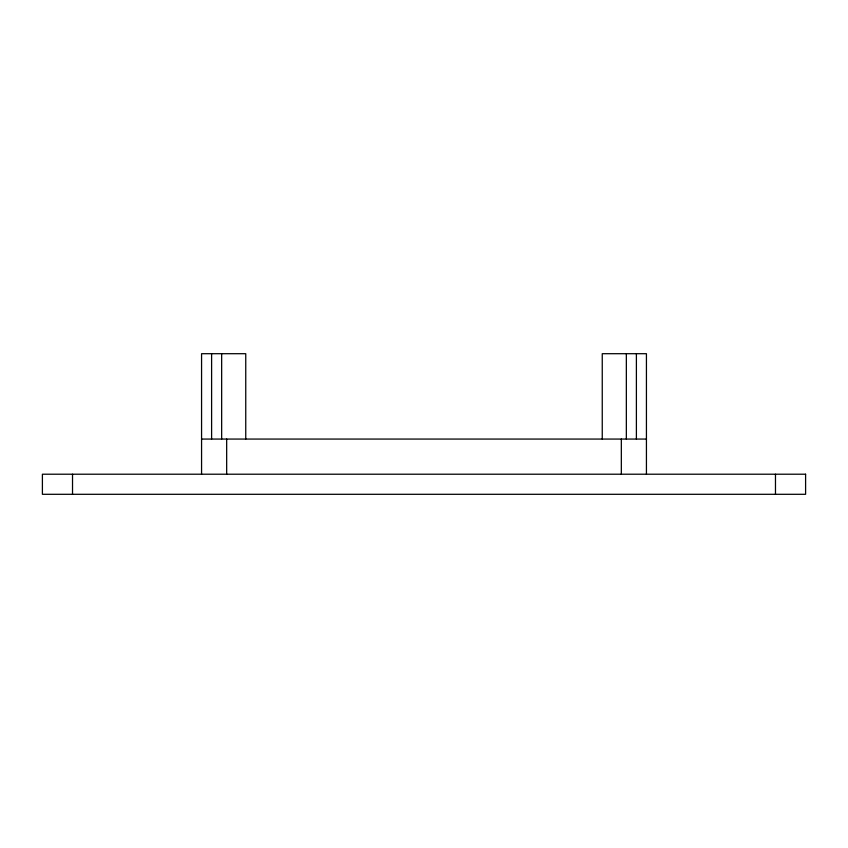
<?xml version="1.0" encoding="UTF-8"?>
<svg xmlns="http://www.w3.org/2000/svg" width="848" height="848" viewBox="0 0 848 848"><rect width="100%" height="100%" fill="white"/><g stroke="black" fill="none" stroke-linecap="round" stroke-linejoin="round"><path stroke-width="1.27" d="M201.57 439.063L646.43 439.063M775.475 474.212L775.475 494.299M646.43 474.212L646.43 353.701L602.25 353.701L602.25 439.063M636.392 353.701L636.392 439.063M626.343 353.701L626.343 439.063M621.33 439.063L621.33 474.212M245.75 439.063L245.75 353.701L201.57 353.701L201.57 474.212M226.67 439.063L226.67 474.212M221.657 353.701L221.657 439.063M211.608 353.701L211.608 439.063M72.525 474.212L72.525 494.299M805.6 474.212L42.4 474.212L42.4 494.299L805.6 494.299L805.6 474.212"/></g></svg>
